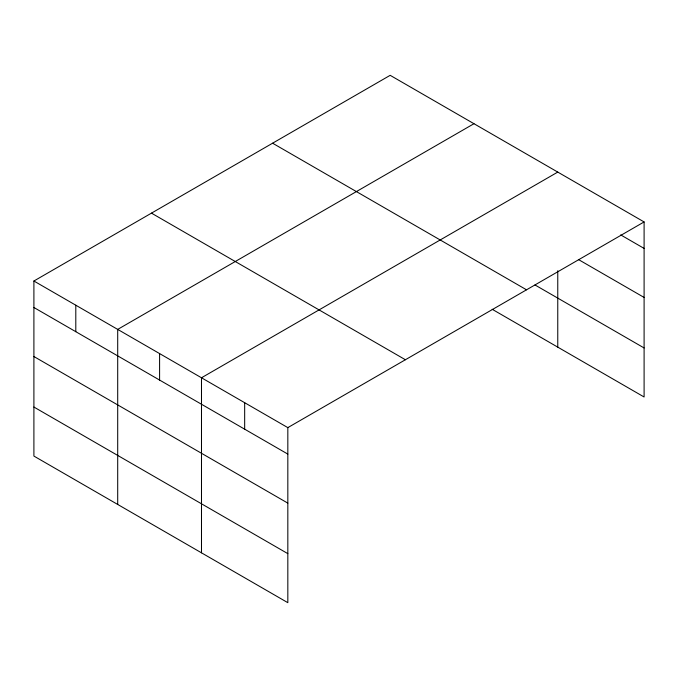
<?xml version="1.0" encoding="UTF-8"?>
<svg xmlns="http://www.w3.org/2000/svg" width="678" height="678" viewBox="0 0 678 678"><rect width="100%" height="100%" fill="white"/><g stroke="black" fill="none" stroke-linecap="round" stroke-linejoin="round"><path stroke-width="1.02" d="M33.9 281.014L287.828 427.623L287.828 602.674L33.9 456.065L33.9 281.014L390.172 75.326L644.1 221.935L644.1 396.986L492.186 309.278M473.964 123.71L117.701 329.398L117.701 504.449M557.765 172.085L201.493 377.773L201.493 552.824M287.828 427.623L644.1 221.935M620.717 234.91L644.1 248.411M578.444 259.538L644.1 297.439M534.993 284.963L644.1 347.958M272.598 143.202L526.535 289.811M151.465 213.138L405.402 359.747M33.9 307.498L287.828 454.099M33.9 356.526L287.828 503.127M33.9 407.037L287.828 553.646M557.765 270.751L557.765 347.136M244.665 402.698L244.665 429.182M159.593 353.585L159.593 380.07M75.8 305.21L75.8 331.686"/></g></svg>
